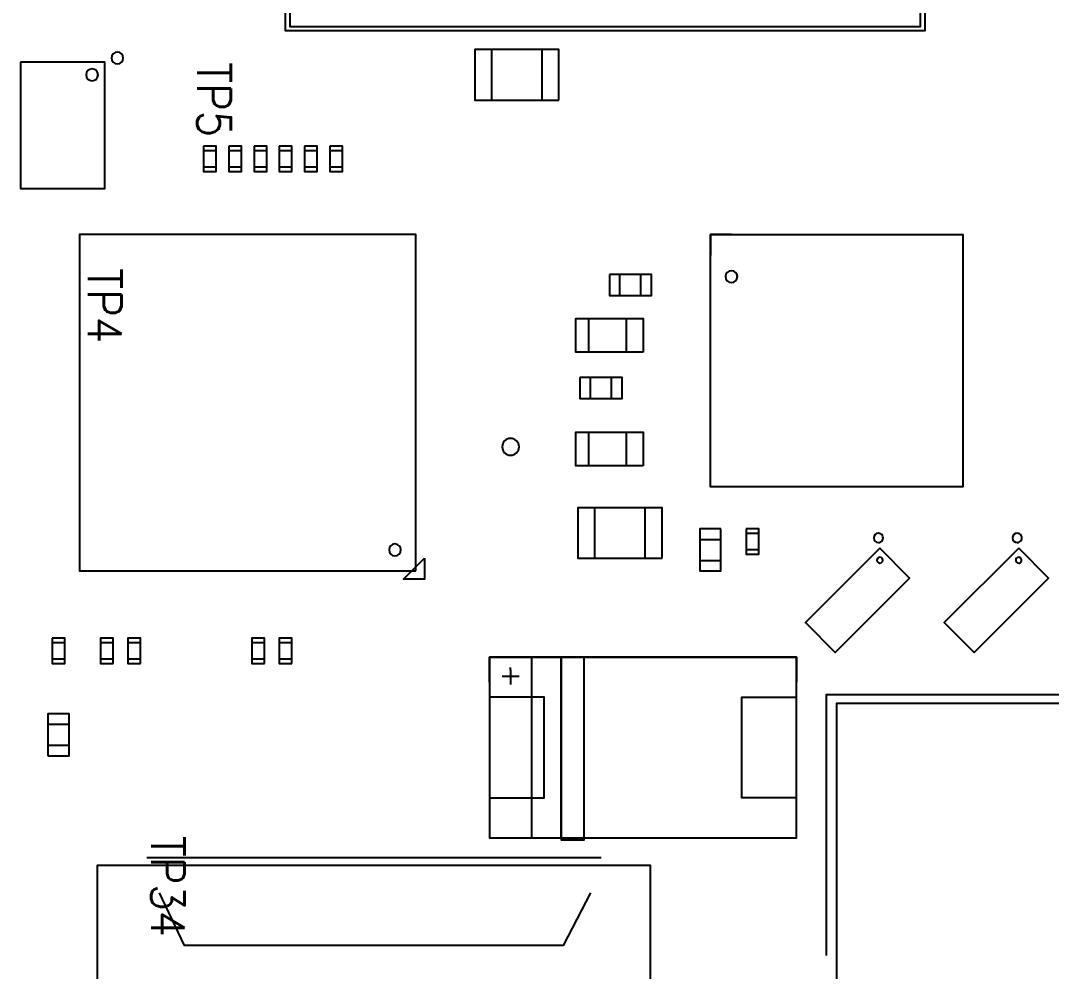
# Model space of a CAD drawing. Header units: millimetres. Extents: x 11 to 294, y 32 to 198.
# Drawn here: x 155.5 to 180.01, y 114.21 to 136.83 of the extents above; entities that cross this region are included whole.
import ezdxf

# ---------------------------------------------------------------- set-up
doc = ezdxf.new("R2010")
doc.units = ezdxf.units.MM
for name, color, linetype in [('PARTS_BOTTOM', 12, 'Continuous'), ('PARTS_TOP', 111, 'Continuous'), ('SILK_BOTTOM', 85, 'Continuous'), ('SILK_TOP', 85, 'Continuous')]:
    doc.layers.add(name, color=color, linetype=linetype)
doc.styles.get("Standard").update_dxf_attribs({"font": 'standard'})

# ---------------------------------------------------------------- blocks, each defined once
blk = doc.blocks.new('Raspberry_Pi4B')
at = {"layer": 'PARTS_TOP'}
for points in [[(10.1, -15.1), (7.1, -15.1), (7.1, -17.1), (10.1, -17.1), (10.1, -15.1)], [(-6.4, -15.75), (-6.4, -16.25), (-5.4, -16.25), (-5.4, -15.75), (-6.4, -15.75)], [(-6.15, -16.25), (-6.15, -15.75)], [(-5.65, -16.25), (-5.65, -15.75)], [(-3.6, -15.85), (-4.2, -15.85), (-4.2, -16.15), (-3.6, -16.15), (-3.6, -15.85)], [(-4.1, -16.15), (-4.1, -15.85)], [(-3.7, -15.85), (-3.7, -16.15)], [(-2, -24.5), (6, -24.5), (6, -16.5), (-2, -16.5), (-2, -24.5)], [(-26.5, -30.07), (-26.5, -16.93), (-9, -16.93), (-9, -30.07), (-26.5, -30.07), (-26.5, -30.75), (-26.2, -30.75), (-26.2, -30.07)], [(-4.2, -17.3), (-3.6, -17.3), (-3.6, -17), (-4.2, -17), (-4.2, -17.3)], [(-4.1, -17.3), (-4.1, -17)], [(-3.7, -17), (-3.7, -17.3)], [(-4.2, -17.95), (-3.6, -17.95), (-3.6, -17.65), (-4.2, -17.65), (-4.2, -17.95)], [(-4.1, -17.95), (-4.1, -17.65)], [(-3.7, -17.65), (-3.7, -17.95)], [(8.1, -19.45), (7.5, -19.45), (7.5, -19.75), (8.1, -19.75), (8.1, -19.45)], [(7.6, -19.75), (7.6, -19.45)], [(8, -19.45), (8, -19.75)], [(8.1, -20.05), (7.5, -20.05), (7.5, -20.35), (8.1, -20.35), (8.1, -20.05)], [(7.6, -20.35), (7.6, -20.05)], [(8, -20.05), (8, -20.35)], [(-4.2, -20.9), (-3.6, -20.9), (-3.6, -20.6), (-4.2, -20.6), (-4.2, -20.9)], [(-4.1, -20.9), (-4.1, -20.6)], [(-3.7, -20.6), (-3.7, -20.9)], [(8.1, -20.65), (7.5, -20.65), (7.5, -20.95), (8.1, -20.95), (8.1, -20.65)], [(7.6, -20.95), (7.6, -20.65)], [(8, -20.65), (8, -20.95)], [(-4.2, -21.55), (-3.6, -21.55), (-3.6, -21.25), (-4.2, -21.25), (-4.2, -21.55)], [(-4.1, -21.55), (-4.1, -21.25)], [(-3.7, -21.25), (-3.7, -21.55)], [(8.1, -21.25), (7.5, -21.25), (7.5, -21.55), (8.1, -21.55), (8.1, -21.25)], [(7.6, -21.55), (7.6, -21.25)], [(8, -21.25), (8, -21.55)], [(22.45, -21.5), (10.95, -21.5), (10.95, -36.5), (22.45, -36.5), (22.45, -21.5)], [(8.1, -21.85), (7.5, -21.85), (7.5, -22.15), (8.1, -22.15), (8.1, -21.85)], [(7.6, -22.15), (7.6, -21.85)], [(8, -21.85), (8, -22.15)], [(8.1, -22.45), (7.5, -22.45), (7.5, -22.75), (8.1, -22.75), (8.1, -22.45)], [(7.6, -22.75), (7.6, -22.45)], [(8, -22.45), (8, -22.75)], [(9.2, -27.9), (10.4, -27.9), (10.4, -25.9), (9.2, -25.9), (9.2, -27.9)], [(-8.35, -26.25), (-8.35, -33.55), (-4.05, -33.55), (-4.05, -26.25), (-8.35, -26.25)], [(-7.4, -26.25), (-7.4, -27.55), (-5, -27.55), (-5, -26.25)], [(9.2, -26.3), (10.4, -26.3)], [(-4.5, -26.55), (-4.5, -26.95)], [(-4.35, -26.75), (-4.7, -26.75)], [(-4.35, -26.75), (-4.3, -26.75)], [(9.2, -27.5), (10.4, -27.5)], [(-1.7001, -30.35), (-0.4999, -30.35), (-0.4999, -28.35), (-1.7001, -28.35), (-1.7001, -30.35)], [(0.5, -29.9), (0.5, -28.3), (1.3, -28.3), (1.3, -29.9), (0.5, -29.9)], [(2.6, -28.4), (2.1, -28.4), (2.1, -29.4), (2.6, -29.4), (2.6, -28.4)], [(3.2, -29.9), (3.2, -28.3), (4, -28.3), (4, -29.9), (3.2, -29.9)], [(1.3, -28.6), (0.5, -28.6)], [(2.1, -28.65), (2.6, -28.65)], [(4, -28.6), (3.2, -28.6)], [(-1.7, -28.75), (-0.5, -28.75)], [(2.1, -29.15), (2.6, -29.15)], [(5.05, -29.1), (4.55, -29.1), (4.55, -30.1), (5.05, -30.1), (5.05, -29.1)], [(4.55, -29.35), (5.05, -29.35)], [(1.3, -29.5), (0.5, -29.5)], [(4, -29.5), (3.2, -29.5)], [(4.55, -29.85), (5.05, -29.85)], [(-1.7, -29.95), (-0.5, -29.95)], [(-1, -31.75), (-1, -31.25), (-2, -31.25), (-2, -31.75), (-1, -31.75)], [(-1.75, -31.25), (-1.75, -31.75)], [(-1.25, -31.25), (-1.25, -31.75)], [(6, -31.5), (6, -37.5), (0, -37.5), (0, -31.5), (6, -31.5)], [(-7.4, -33.55), (-7.4, -32.25), (-5, -32.25), (-5, -33.55)], [(-1, -32.35), (-1.6, -32.35), (-1.6, -32.65), (-1, -32.65), (-1, -32.35)], [(-1.5, -32.65), (-1.5, -32.35)], [(-1.1, -32.35), (-1.1, -32.65)], [(-1.4626, -35.5303), (-3.2303, -33.7626), (-3.9374, -34.4697), (-2.1697, -36.2374), (-1.4626, -35.5303)], [(-26.5, -34.495), (-26.5, -50.005), (-5.15, -50.005), (-5.15, -34.495), (-26.5, -34.495)], [(-1.4626, -38.8303), (-3.2303, -37.0626), (-3.9374, -37.7697), (-2.1697, -39.5374), (-1.4626, -38.8303)]]:
    blk.add_lwpolyline(points, dxfattribs=at)
blk.add_lwpolyline([(9.6586, -16.8, 1), (9.9414, -16.8, 1), (9.6586, -16.8, 1)], format="xyb", dxfattribs=at)
for points in [[(-1.641, -24, 1), (-1.359, -24, 1)], [(4.8586, -32, 1), (5.1414, -32, 1)], [(-1.8161, -35.5303, 1), (-1.6747, -35.5304, 1)], [(-1.8161, -38.8303, 1), (-1.6747, -38.8304, 1)]]:
    blk.add_lwpolyline(points, format="xyb", close=True, dxfattribs=at)
blk.add_lwpolyline([(-4.05, -27.25), (-8.35, -27.25), (-8.35, -27.95), (-4.05, -27.95)], close=True, dxfattribs=at)
at = {"layer": 'SILK_BOTTOM'}
blk.add_lwpolyline([(-9.66, -28.65), (-10.91, -28), (-10.91, -19), (-9.66, -18.4)], dxfattribs=at)
blk.add_lwpolyline([(0.75, -26.75, 1), (1.15, -26.75, 1)], format="xyb", close=True, dxfattribs=at)
at = {"layer": 'SILK_TOP'}
for points in [[(10.0586, -17.4, 1), (10.3414, -17.4, 1)], [(-1.3269, -35.495, 1), (-1.1033, -35.4949, 1)], [(-1.3269, -38.795, 1), (-1.1033, -38.7949, 1)]]:
    blk.add_lwpolyline(points, format="xyb", close=True, dxfattribs=at)
for points in [[(-8.82, -18.1), (-8.82, -28.9)], [(22.55, -36.6), (10.85, -36.6), (10.85, -21.4), (22.55, -21.4), (22.55, -36.6)], [(-1.7, -24.7), (-2.2, -24.7), (-2.2, -24.2), (-1.7, -24.7)], [(-7.75, -26.25), (-8.35, -26.25), (-8.35, -33.55), (-7.75, -33.55)], [(-4.65, -26.25), (-4.05, -26.25), (-4.05, -33.55), (-4.65, -33.55)], [(6, -31.9999), (6, -31.5), (5.5001, -31.5)], [(-11.15, -50.25), (-4.95, -50.25), (-4.95, -34.25), (-11.15, -34.25)]]:
    blk.add_lwpolyline(points, dxfattribs=at)
blk.add_lwpolyline([(-4.05, -27.95), (-8.4, -27.95), (-8.4, -28.5), (-4.05, -28.5)], close=True, dxfattribs=at)
at = {"layer": 'SILK_BOTTOM'}
for s, p in [('TP4', (5.2, -16.7)), ('TP34', (-8.3, -18.2)), ('TP5', (10.1, -19.3))]:
    blk.add_text(s, height=0.8, rotation=180, dxfattribs=at).set_placement(p)

msp = doc.modelspace()

# ---------------------------------------------------------------- block references
at = {"layer": 'PARTS_BOTTOM', "rotation": 90}
msp.add_blockref('Raspberry_Pi4B', (140.397, 125.736), dxfattribs=at)

doc.saveas('drawing.dxf')
